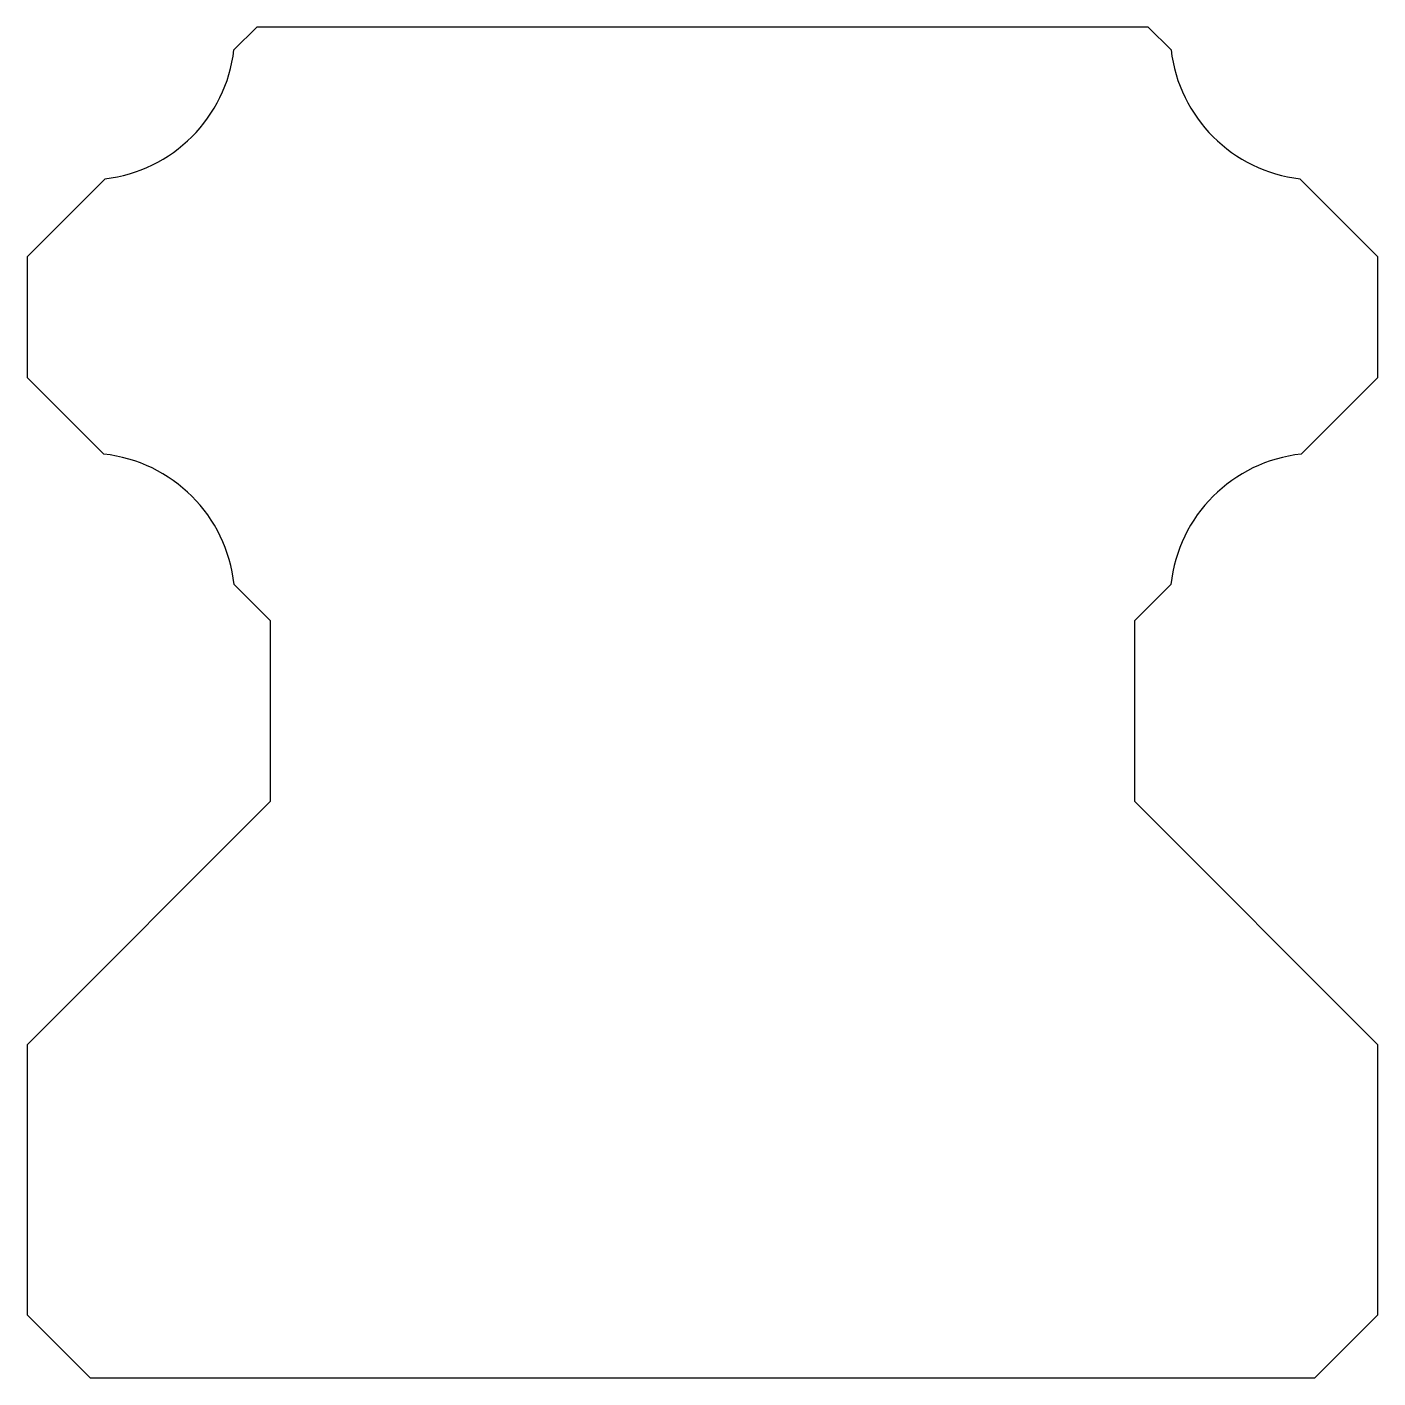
# Model space of a CAD drawing. Extents: x -7.5 to 7.5, y 0 to 15.
import ezdxf

# ---------------------------------------------------------------- set-up
doc = ezdxf.new("R2010")
doc.units = 0
doc.layers.get('0').update_dxf_attribs({"linetype": 'continuous'})

# ---------------------------------------------------------------- blocks, each defined once
blk = doc.blocks.new('PART__FEATURE001')
at = {"color": 0}
for p, q in [((-4.949, 15), (-5.202, 14.747)), ((4.949, 15), (-4.949, 15)), ((5.202, 14.747), (4.949, 15)), ((-6.634, 13.315), (-7.5, 12.449)), ((7.5, 12.449), (6.634, 13.315)), ((-7.5, 12.449), (-7.5, 11.109)), ((7.5, 11.109), (7.5, 12.449)), ((-7.5, 11.109), (-6.648, 10.257)), ((6.648, 10.257), (7.5, 11.109)), ((-5.201, 8.81), (-4.8, 8.409)), ((4.8, 8.409), (5.201, 8.81)), ((-4.8, 8.409), (-4.8, 6.4)), ((4.8, 6.4), (4.8, 8.409)), ((-4.8, 6.4), (-7.5, 3.699)), ((7.5, 3.699), (4.8, 6.4)), ((-7.5, 3.699), (-7.5, 0.7)), ((7.5, 0.7), (7.5, 3.699)), ((-7.5, 0.7), (-6.8, 0)), ((6.8, 0), (7.5, 0.7)), ((-6.8, 0), (6.8, 0))]:
    blk.add_line(p, q, dxfattribs=at)
for centre, start, end in [((-6.822, 14.934), -83.4118, -6.5882), ((6.822, 14.934), -173.4118, -96.5882), ((-6.822, 8.637), 6.1076, 83.8924), ((6.822, 8.637), 96.1076, 173.8924)]:
    blk.add_arc(centre, 1.63, start, end, dxfattribs=at)

msp = doc.modelspace()

# ---------------------------------------------------------------- block references
at = {"color": 0}
msp.add_blockref('PART__FEATURE001', (0, 0), dxfattribs=at)

doc.saveas('drawing.dxf')
